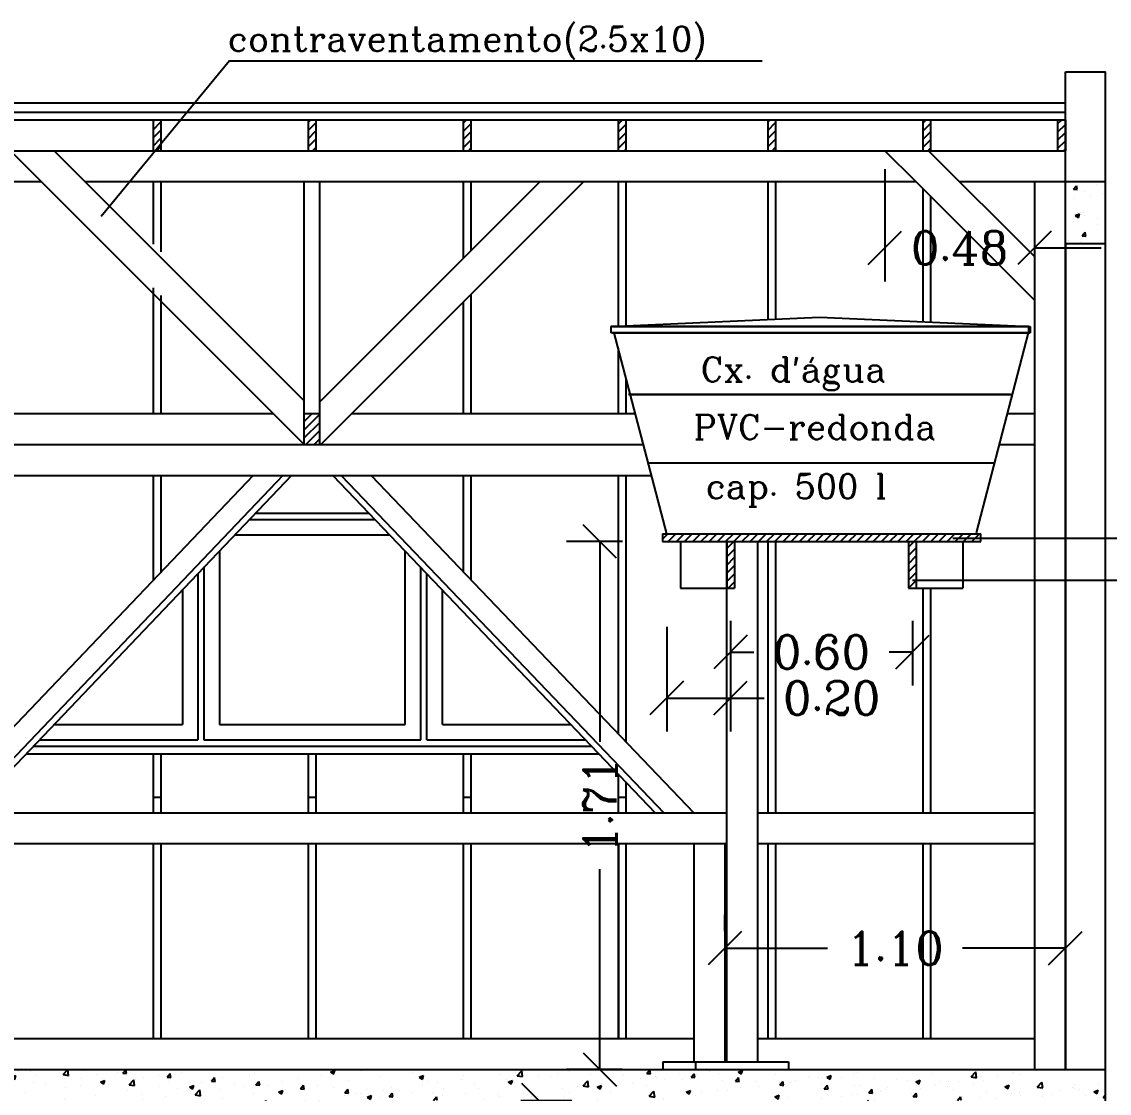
# Model space of a CAD drawing. Extents: x -79 to 141, y 7 to 81.
# Drawn here: x -39.513 to -35.998, y 44.807 to 48.271 of the extents above; entities that cross this region are included whole.
import ezdxf

# ---------------------------------------------------------------- set-up
doc = ezdxf.new("R2010")
doc.units = 0
doc.header["$LTSCALE"] = 10
doc.header["$MEASUREMENT"] = 0
doc.layers.get('0').update_dxf_attribs({"linetype": 'CONTINUOUS'})
doc.layers.get('DEFPOINTS').update_dxf_attribs({"linetype": 'CONTINUOUS'})
for name, color, linetype in [('CONCRETO', 5, 'CONTINUOUS'), ('COTA', 1, 'CONTINUOUS'), ('COTAS', 244, 'CONTINUOUS'), ('EQUIPAMENTOS', 1, 'CONTINUOUS'), ('MADEIRAMENTODETELHADO', 244, 'CONTINUOUS'), ('PAREDE', 7, 'CONTINUOUS'), ('PAREDECORTE', 3, 'CONTINUOUS'), ('TELHADO', 30, 'CONTINUOUS'), ('TEXTO', 1, 'CONTINUOUS')]:
    doc.layers.add(name, color=color, linetype=linetype)
doc.styles.add('ROMANC', font='ROMANC.SHX')
doc.styles.get("Standard").update_dxf_attribs({"font": 'ROMANC.SHX'})
doc.dimstyles.get("Standard").update_dxf_attribs({"dimscale": 0.6, "dimtxt": 0.18, "dimasz": 0.18, "dimexe": 0.18, "dimexo": 0.25, "dimgap": 0.09, "dimtad": 0, "dimzin": 0, "dimdsep": 46, "dimtxsty": 'Standard', "dimblk1": 'OBLIQUE', "dimblk2": 'OBLIQUE', "dimsah": 1, "dimcen": 0.09, "dimclrd": 30, "dimclre": 30, "dimadec": 0, "dimazin": 0, "dimtfac": 1, "dimtdec": 4, "dimtofl": 0, "dimtmove": 0, "dimatfit": 3, "dimldrblk": 'OBLIQUE', "dimfxl": 1, "dimtolj": 1, "dimtzin": 0, "dimarcsym": 0})

# ---------------------------------------------------------------- blocks, each defined once
blk = doc.blocks.new('_OBLIQUE')
at = {"color": 0, "linetype": 'ByBlock'}
blk.add_line((-0.5, -0.5), (0.5, 0.5), dxfattribs=at)
blk = doc.blocks.new('*D19')
at = {"color": 30, "linetype": 'ByBlock', "ltscale": 0.3}
for p, q in [((-14.969, 66.7979), (-14.969, 66.8504)), ((-13.868, 66.7979), (-13.868, 66.8504)), ((-14.969, 66.7424), (-14.6371, 66.7424)), ((-13.868, 66.7424), (-14.2, 66.7424))]:
    blk.add_line(p, q, dxfattribs=at)
at = {"layer": 'DEFPOINTS', "color": 0, "linetype": 'ByBlock', "ltscale": 0.3}
for p in [(-13.868, 66.7424), (-14.969, 66.4979), (-13.868, 66.4979)]:
    blk.add_point(p, dxfattribs=at)
at = {"color": 30, "linetype": 'ByBlock', "ltscale": 0.3, "xscale": 0.108, "yscale": 0.108, "zscale": 0.108, "rotation": 180}
blk.add_blockref('_OBLIQUE', (-14.969, 66.7424), dxfattribs=at)
at = {"color": 30, "linetype": 'ByBlock', "ltscale": 0.3, "xscale": 0.108, "yscale": 0.108, "zscale": 0.108}
blk.add_blockref('_OBLIQUE', (-13.868, 66.7424), dxfattribs=at)
at = {"color": 0, "linetype": 'ByBlock', "ltscale": 0.3, "insert": (-14.4185, 66.7424), "char_height": 0.108, "attachment_point": 5}
blk.add_mtext('\\A1;{1.10}', dxfattribs=at)
blk = doc.blocks.new('*D16')
at = {"color": 30, "linetype": 'ByBlock', "ltscale": 0.3}
for p, q in [((-14.95, 67.8013), (-14.95, 67.592)), ((-14.3623, 67.8013), (-14.3623, 67.592)), ((-14.95, 67.7), (-14.8747, 67.7)), ((-14.3623, 67.7), (-14.4376, 67.7))]:
    blk.add_line(p, q, dxfattribs=at)
at = {"layer": 'DEFPOINTS', "color": 0, "linetype": 'ByBlock', "ltscale": 0.3}
for p in [(-14.95, 68.1013), (-14.3623, 68.1013), (-14.3623, 67.7)]:
    blk.add_point(p, dxfattribs=at)
at = {"color": 30, "linetype": 'ByBlock', "ltscale": 0.3, "xscale": 0.108, "yscale": 0.108, "zscale": 0.108, "rotation": 180}
blk.add_blockref('_OBLIQUE', (-14.95, 67.7), dxfattribs=at)
at = {"color": 30, "linetype": 'ByBlock', "ltscale": 0.3, "xscale": 0.108, "yscale": 0.108, "zscale": 0.108}
blk.add_blockref('_OBLIQUE', (-14.3623, 67.7), dxfattribs=at)
at = {"color": 0, "linetype": 'ByBlock', "ltscale": 0.3, "insert": (-14.6562, 67.7), "char_height": 0.108, "attachment_point": 5}
blk.add_mtext('\\A1;{0.60}', dxfattribs=at)
blk = doc.blocks.new('*D15')
at = {"color": 30, "linetype": 'ByBlock', "ltscale": 0.3}
for p, q in [((-15.1567, 67.7819), (-15.1567, 67.4433)), ((-14.95, 67.6069), (-14.95, 67.4433)), ((-15.1567, 67.5513), (-14.95, 67.5513)), ((-14.95, 67.5513), (-14.842, 67.5513))]:
    blk.add_line(p, q, dxfattribs=at)
at = {"layer": 'DEFPOINTS', "color": 0, "linetype": 'ByBlock', "ltscale": 0.3}
for p in [(-15.1567, 68.0819), (-14.95, 67.9069), (-14.95, 67.5513)]:
    blk.add_point(p, dxfattribs=at)
at = {"color": 30, "linetype": 'ByBlock', "ltscale": 0.3, "xscale": 0.108, "yscale": 0.108, "zscale": 0.108, "rotation": 180}
blk.add_blockref('_OBLIQUE', (-15.1567, 67.5513), dxfattribs=at)
at = {"color": 30, "linetype": 'ByBlock', "ltscale": 0.3, "xscale": 0.108, "yscale": 0.108, "zscale": 0.108}
blk.add_blockref('_OBLIQUE', (-14.95, 67.5513), dxfattribs=at)
at = {"color": 0, "linetype": 'ByBlock', "ltscale": 0.3, "insert": (-14.6234, 67.5513), "char_height": 0.108, "attachment_point": 5}
blk.add_mtext('\\A1;{0.20}', dxfattribs=at)
blk = doc.blocks.new('*D13')
at = {"color": 30, "linetype": 'ByBlock', "ltscale": 0.3}
for p, q in [((-14.4518, 69.2608), (-14.4518, 68.8982)), ((-14.4518, 69.0062), (-14.4518, 69.0062)), ((-13.968, 69.0062), (-13.752, 69.0062)), ((-13.968, 68.9184), (-13.968, 68.8982))]:
    blk.add_line(p, q, dxfattribs=at)
at = {"layer": 'DEFPOINTS', "color": 0, "linetype": 'ByBlock', "ltscale": 0.3}
for p in [(-14.4518, 69.5608), (-13.968, 69.2184), (-13.968, 69.0062)]:
    blk.add_point(p, dxfattribs=at)
at = {"color": 30, "linetype": 'ByBlock', "ltscale": 0.3, "xscale": 0.108, "yscale": 0.108, "zscale": 0.108}
blk.add_blockref('_OBLIQUE', (-14.4518, 69.0062), dxfattribs=at)
at = {"color": 30, "linetype": 'ByBlock', "ltscale": 0.3, "xscale": 0.108, "yscale": 0.108, "zscale": 0.108, "rotation": 180}
blk.add_blockref('_OBLIQUE', (-13.968, 69.0062), dxfattribs=at)
at = {"color": 0, "linetype": 'ByBlock', "ltscale": 0.3, "insert": (-14.2099, 69.0062), "char_height": 0.108, "attachment_point": 5}
blk.add_mtext('\\A1;0.48', dxfattribs=at)
blk = doc.blocks.new('*D44')
at = {"color": 30, "linetype": 'ByBlock', "ltscale": 0.05}
for p, q in [((-17.086, 37.5121), (-17.2672, 37.5121)), ((-17.1592, 37.5121), (-17.1592, 36.8646)), ((-17.1592, 35.8058), (-17.1592, 36.4532)), ((-17.086, 35.8058), (-17.2672, 35.8058))]:
    blk.add_line(p, q, dxfattribs=at)
at = {"layer": 'DEFPOINTS', "color": 0, "linetype": 'ByBlock', "ltscale": 0.05}
for p in [(-16.786, 37.5121), (-17.1592, 35.8058), (-16.786, 35.8058)]:
    blk.add_point(p, dxfattribs=at)
at = {"color": 30, "linetype": 'ByBlock', "ltscale": 0.05, "xscale": 0.108, "yscale": 0.108, "zscale": 0.108}
for p, rotation in [((-17.1592, 37.5121), 90), ((-17.1592, 35.8058), 270)]:
    blk.add_blockref('_OBLIQUE', p, dxfattribs=dict(at, rotation=rotation))
at = {"color": 0, "linetype": 'ByBlock', "ltscale": 0.05, "insert": (-17.1592, 36.6589), "char_height": 0.108, "attachment_point": 5, "rotation": 90}
blk.add_mtext('\\A1;1.71', dxfattribs=at)
blk = doc.blocks.new('*X82')
at = {"color": 0, "linetype": 'Continuous', "ltscale": 0.05}
for p, q in [((-18.4319, 38.8703), (-18.4264, 38.8758)), ((-18.4319, 38.8437), (-18.4069, 38.8687)), ((-17.9309, 38.8674), (-17.9226, 38.8758)), ((-17.9309, 38.8409), (-17.9059, 38.8659)), ((-17.4299, 38.8646), (-17.4187, 38.8758)), ((-17.4299, 38.8381), (-17.4049, 38.8631)), ((-18.4319, 38.8172), (-18.4069, 38.8422)), ((-18.4319, 38.7907), (-18.4069, 38.8157)), ((-17.9309, 38.8144), (-17.9059, 38.8394)), ((-17.9309, 38.7879), (-17.9059, 38.8129)), ((-17.4299, 38.8116), (-17.4049, 38.8366)), ((-17.4299, 38.7851), (-17.4049, 38.8101)), ((-18.4203, 38.7758), (-18.4069, 38.7892)), ((-17.9165, 38.7758), (-17.9059, 38.7864)), ((-17.4127, 38.7758), (-17.4049, 38.7836))]:
    blk.add_line(p, q, dxfattribs=at)
blk = doc.blocks.new('*X83')
at = {"color": 0, "linetype": 'Continuous', "ltscale": 0.05}
for p, q in [((-16.9289, 38.8618), (-16.9149, 38.8758)), ((-16.9289, 38.8353), (-16.9039, 38.8603)), ((-16.4454, 38.868), (-16.4376, 38.8758)), ((-16.4454, 38.8415), (-16.4204, 38.8665)), ((-15.9444, 38.8652), (-15.9338, 38.8758)), ((-15.9444, 38.8387), (-15.9194, 38.8637)), ((-16.9289, 38.8088), (-16.9039, 38.8338)), ((-16.4454, 38.815), (-16.4204, 38.84)), ((-16.4454, 38.7885), (-16.4204, 38.8135)), ((-15.9444, 38.8122), (-15.9194, 38.8372)), ((-15.9444, 38.7857), (-15.9194, 38.8107)), ((-16.9289, 38.7823), (-16.9039, 38.8073)), ((-16.9089, 38.7758), (-16.9039, 38.7808)), ((-16.4316, 38.7758), (-16.4204, 38.787)), ((-15.9277, 38.7758), (-15.9194, 38.7841))]:
    blk.add_line(p, q, dxfattribs=at)
blk = doc.blocks.new('*X84')
at = {"color": 0, "linetype": 'Continuous', "ltscale": 0.05}
for p, q in [((-15.4434, 38.8624), (-15.43, 38.8758)), ((-15.4434, 38.8359), (-15.4184, 38.8609)), ((-15.4434, 38.8094), (-15.4184, 38.8344)), ((-15.4434, 38.7828), (-15.4184, 38.8078)), ((-15.4239, 38.7758), (-15.4184, 38.7813))]:
    blk.add_line(p, q, dxfattribs=at)
blk = doc.blocks.new('*X85')
at = {"color": 0, "linetype": 'Continuous', "ltscale": 0.05}
for p, q in [((-17.9434, 37.9004), (-17.918, 37.9258)), ((-17.9434, 37.8738), (-17.8934, 37.9238)), ((-17.9434, 37.8473), (-17.8934, 37.8973)), ((-17.9384, 37.8258), (-17.8934, 37.8708)), ((-17.9119, 37.8258), (-17.8934, 37.8443))]:
    blk.add_line(p, q, dxfattribs=at)
blk = doc.blocks.new('*X87')
at = {"color": 0, "linetype": 'Continuous', "ltscale": 0.05}
for p, q in [((-16.786, 37.5198), (-16.7687, 37.5371)), ((-16.7672, 37.5121), (-16.7422, 37.5371)), ((-16.7407, 37.5121), (-16.7157, 37.5371)), ((-16.7142, 37.5121), (-16.6892, 37.5371)), ((-16.6877, 37.5121), (-16.6627, 37.5371)), ((-16.6612, 37.5121), (-16.6362, 37.5371)), ((-16.6346, 37.5121), (-16.6096, 37.5371)), ((-16.6081, 37.5121), (-16.5831, 37.5371)), ((-16.5816, 37.5121), (-16.5566, 37.5371)), ((-16.5778, 37.4893), (-16.5551, 37.5121)), ((-16.5551, 37.5121), (-16.5301, 37.5371)), ((-16.5286, 37.5121), (-16.5036, 37.5371)), ((-16.5021, 37.5121), (-16.4771, 37.5371)), ((-16.4755, 37.5121), (-16.4505, 37.5371)), ((-16.449, 37.5121), (-16.424, 37.5371)), ((-16.4225, 37.5121), (-16.3975, 37.5371)), ((-16.396, 37.5121), (-16.371, 37.5371)), ((-16.3695, 37.5121), (-16.3445, 37.5371)), ((-16.343, 37.5121), (-16.318, 37.5371)), ((-16.3164, 37.5121), (-16.2914, 37.5371)), ((-16.2899, 37.5121), (-16.2649, 37.5371)), ((-16.2634, 37.5121), (-16.2384, 37.5371)), ((-16.2369, 37.5121), (-16.2119, 37.5371)), ((-16.2104, 37.5121), (-16.1854, 37.5371)), ((-16.1839, 37.5121), (-16.1589, 37.5371)), ((-16.1573, 37.5121), (-16.1323, 37.5371)), ((-16.1308, 37.5121), (-16.1058, 37.5371)), ((-16.1043, 37.5121), (-16.0793, 37.5371)), ((-16.0778, 37.5121), (-16.0528, 37.5371)), ((-16.0513, 37.5121), (-16.0263, 37.5371)), ((-16.0248, 37.5121), (-15.9998, 37.5371)), ((-15.9982, 37.5121), (-15.9732, 37.5371)), ((-15.9902, 37.4936), (-15.9717, 37.5121)), ((-15.9717, 37.5121), (-15.9467, 37.5371)), ((-15.9452, 37.5121), (-15.9202, 37.5371)), ((-15.9187, 37.5121), (-15.8937, 37.5371)), ((-15.8922, 37.5121), (-15.8672, 37.5371)), ((-15.8657, 37.5121), (-15.8407, 37.5371)), ((-15.8391, 37.5121), (-15.8141, 37.5371)), ((-15.8126, 37.5121), (-15.7876, 37.5371)), ((-15.7861, 37.5121), (-15.7611, 37.5371)), ((-15.7596, 37.5121), (-15.757, 37.5147)), ((-16.5778, 37.4628), (-16.5528, 37.4878)), ((-15.9902, 37.4671), (-15.9652, 37.4921)), ((-16.5778, 37.4363), (-16.5528, 37.4613)), ((-15.9902, 37.4406), (-15.9652, 37.4656)), ((-15.9902, 37.414), (-15.9652, 37.439)), ((-16.5778, 37.4098), (-16.5528, 37.4348)), ((-16.5778, 37.3832), (-16.5528, 37.4082)), ((-15.9902, 37.3875), (-15.9652, 37.4125)), ((-16.5725, 37.3621), (-16.5528, 37.3817)), ((-15.9891, 37.3621), (-15.9652, 37.386))]:
    blk.add_line(p, q, dxfattribs=at)
blk = doc.blocks.new('*D92')
at = {"color": 30, "linetype": 'ByBlock', "ltscale": 0.05}
for p, q in [((-17.2434, 35.7058), (-17.0787, 35.7058)), ((-17.1867, 35.7058), (-17.1867, 34.6744)), ((-17.1867, 33.2058), (-17.1867, 34.2372)), ((-17.2434, 33.2058), (-17.0787, 33.2058))]:
    blk.add_line(p, q, dxfattribs=at)
at = {"layer": 'DEFPOINTS', "color": 0, "linetype": 'ByBlock', "ltscale": 0.05}
for p in [(-17.5434, 35.7058), (-17.5434, 33.2058), (-17.1867, 33.2058)]:
    blk.add_point(p, dxfattribs=at)
at = {"color": 30, "linetype": 'ByBlock', "ltscale": 0.05, "xscale": 0.108, "yscale": 0.108, "zscale": 0.108}
for p, rotation in [((-17.1867, 35.7058), 90), ((-17.1867, 33.2058), 270)]:
    blk.add_blockref('_OBLIQUE', p, dxfattribs=dict(at, rotation=rotation))
at = {"color": 0, "linetype": 'ByBlock', "ltscale": 0.05, "insert": (-17.1867, 34.4558), "char_height": 0.108, "attachment_point": 5, "rotation": 90}
blk.add_mtext('\\A1;2.50', dxfattribs=at)
blk = doc.blocks.new('*X97')
at = {"color": 0, "linetype": 'Continuous', "ltscale": 0.05}
for p, q in [((-15.4567, 38.651), (-15.4471, 38.6624)), ((-15.4567, 38.651), (-15.4448, 38.6499)), ((-15.4448, 38.6499), (-15.4471, 38.6625)), ((-15.4216, 38.6425), (-15.4216, 38.6425)), ((-15.384, 38.6673), (-15.384, 38.6673)), ((-15.3646, 38.6383), (-15.3646, 38.6383)), ((-15.4812, 38.6183), (-15.4812, 38.6183)), ((-15.4535, 38.6204), (-15.4535, 38.6204)), ((-15.4034, 38.627), (-15.4034, 38.627)), ((-15.4512, 38.5664), (-15.4372, 38.5717)), ((-15.4512, 38.5664), (-15.4413, 38.5596)), ((-15.4413, 38.5597), (-15.4372, 38.5717)), ((-15.4333, 38.5744), (-15.4333, 38.5744)), ((-15.424, 38.5759), (-15.424, 38.5759)), ((-15.423, 38.5651), (-15.423, 38.5651)), ((-15.456, 38.5481), (-15.456, 38.5481)), ((-15.3808, 38.5382), (-15.3808, 38.5382)), ((-15.3803, 38.5581), (-15.3803, 38.5581)), ((-15.429, 38.5005), (-15.4193, 38.512)), ((-15.429, 38.5005), (-15.417, 38.4995)), ((-15.4264, 38.5093), (-15.4264, 38.5093)), ((-15.417, 38.4995), (-15.4193, 38.512)), ((-15.3569, 38.5044), (-15.3569, 38.5044)), ((-15.4736, 38.4844), (-15.4736, 38.4844)), ((-15.4329, 38.4792), (-15.4329, 38.4792))]:
    blk.add_line(p, q, dxfattribs=at)
blk = doc.blocks.new('*X121')
at = {"color": 0, "linetype": 'Continuous', "ltscale": 0.05}
for p, q in [((-40.2925, 44.8568), (-40.2925, 44.8568)), ((-40.291, 44.8622), (-40.291, 44.8622)), ((-40.2261, 44.8572), (-40.2261, 44.8572)), ((-40.19, 44.875), (-40.19, 44.875)), ((-40.1759, 44.8768), (-40.1759, 44.8768)), ((-40.1503, 44.8672), (-40.1503, 44.8672)), ((-40.1106, 44.8838), (-40.1105, 44.8838)), ((-40.1105, 44.8838), (-40.1105, 44.8838)), ((-40.024, 44.8838), (-40.024, 44.8838)), ((-39.8932, 44.8825), (-39.8932, 44.8825)), ((-39.8331, 44.8744), (-39.8191, 44.8798)), ((-39.8331, 44.8744), (-39.8231, 44.8677)), ((-39.8231, 44.8678), (-39.819, 44.8799)), ((-39.7864, 44.878), (-39.7864, 44.878)), ((-39.7809, 44.8653), (-39.7809, 44.8653)), ((-39.6797, 44.8735), (-39.6797, 44.8735)), ((-39.6782, 44.8793), (-39.6782, 44.8793)), ((-39.601, 44.8575), (-39.601, 44.8575)), ((-39.5729, 44.869), (-39.5729, 44.869)), ((-39.5724, 44.8713), (-39.5724, 44.8713)), ((-39.5456, 44.8584), (-39.5316, 44.8638)), ((-39.5456, 44.8584), (-39.5357, 44.8517)), ((-39.5356, 44.8518), (-39.5316, 44.8638)), ((-39.5223, 44.8779), (-39.5223, 44.8779)), ((-39.4843, 44.8776), (-39.4843, 44.8776)), ((-39.4661, 44.8645), (-39.4661, 44.8645)), ((-39.3793, 44.8674), (-39.3637, 44.8836)), ((-39.3793, 44.8674), (-39.3615, 44.8646)), ((-39.3615, 44.8646), (-39.3637, 44.8836)), ((-39.3594, 44.86), (-39.3594, 44.86)), ((-39.3291, 44.8838), (-39.3176, 44.8828)), ((-39.3175, 44.8828), (-39.3177, 44.8838)), ((-39.2721, 44.8674), (-39.2721, 44.8674)), ((-39.2526, 44.8555), (-39.2526, 44.8555)), ((-39.2031, 44.8737), (-39.2031, 44.8737)), ((-39.1861, 44.8713), (-39.1764, 44.8828)), ((-39.1861, 44.8713), (-39.1741, 44.8703)), ((-39.1741, 44.8703), (-39.1764, 44.8828)), ((-39.1682, 44.8824), (-39.1682, 44.8824)), ((-39.1207, 44.8588), (-39.1207, 44.8588)), ((-39.0707, 44.8654), (-39.0707, 44.8654)), ((-39.0426, 44.8588), (-39.033, 44.8702)), ((-39.0426, 44.8588), (-39.0307, 44.8577)), ((-39.0306, 44.8577), (-39.0329, 44.8703)), ((-38.9949, 44.8754), (-38.9949, 44.8754)), ((-38.8992, 44.8462), (-38.8895, 44.8577)), ((-38.8872, 44.8452), (-38.8895, 44.8577)), ((-38.863, 44.8577), (-38.863, 44.8577)), ((-38.7768, 44.8638), (-38.7768, 44.8638)), ((-38.7604, 44.8718), (-38.7604, 44.8718)), ((-38.6602, 44.8838), (-38.6602, 44.8838)), ((-38.5433, 44.8629), (-38.5433, 44.8629)), ((-38.5153, 44.8749), (-38.5013, 44.8803)), ((-38.5153, 44.8749), (-38.5054, 44.8682)), ((-38.5053, 44.8682), (-38.5013, 44.8803)), ((-38.417, 44.8795), (-38.417, 44.8795)), ((-38.3542, 44.8599), (-38.3542, 44.8599)), ((-38.2503, 44.8749), (-38.2503, 44.8749)), ((-38.2279, 44.8589), (-38.2139, 44.8642)), ((-38.2279, 44.8589), (-38.2179, 44.8522)), ((-38.2179, 44.8522), (-38.2138, 44.8643)), ((-38.0853, 44.8646), (-38.0853, 44.8646)), ((-37.9962, 44.8806), (-37.9962, 44.8806)), ((-37.9653, 44.867), (-37.9653, 44.867)), ((-37.9153, 44.8736), (-37.9153, 44.8736)), ((-37.9117, 44.8636), (-37.8961, 44.8798)), ((-37.9117, 44.8636), (-37.8939, 44.8608)), ((-37.8938, 44.8608), (-37.8961, 44.8798)), ((-37.8895, 44.8761), (-37.8895, 44.8761)), ((-37.8425, 44.8643), (-37.8425, 44.8643)), ((-37.8395, 44.8836), (-37.8395, 44.8836)), ((-37.8041, 44.8607), (-37.8041, 44.8607)), ((-37.7827, 44.8716), (-37.7827, 44.8716)), ((-37.7414, 44.8771), (-37.7414, 44.8771)), ((-37.6874, 44.8807), (-37.6874, 44.8807)), ((-37.6759, 44.8671), (-37.6759, 44.8671)), ((-37.6358, 44.8837), (-37.6357, 44.8838)), ((-37.6358, 44.8837), (-37.6239, 44.8826)), ((-37.6239, 44.8827), (-37.6241, 44.8838)), ((-37.5692, 44.8626), (-37.5692, 44.8626)), ((-37.4924, 44.8711), (-37.4828, 44.8826)), ((-37.4924, 44.8711), (-37.4804, 44.8701)), ((-37.4804, 44.8701), (-37.4827, 44.8827)), ((-37.4636, 44.8611), (-37.4636, 44.8611)), ((-37.4624, 44.8581), (-37.4624, 44.8581)), ((-37.3978, 44.8804), (-37.3978, 44.8804)), ((-37.3879, 44.8711), (-37.3879, 44.8711)), ((-37.3489, 44.8586), (-37.3393, 44.8701)), ((-37.3489, 44.8586), (-37.337, 44.8575)), ((-37.337, 44.8576), (-37.3393, 44.8701)), ((-37.3324, 44.8674), (-37.3324, 44.8674)), ((-37.291, 44.8759), (-37.291, 44.8759)), ((-37.2611, 44.8708), (-37.2611, 44.8708)), ((-37.2297, 44.8815), (-37.2297, 44.8815)), ((-37.2055, 44.846), (-37.1959, 44.8575)), ((-37.1976, 44.8753), (-37.1836, 44.8807)), ((-37.1976, 44.8753), (-37.1876, 44.8686)), ((-37.1935, 44.845), (-37.1958, 44.8576)), ((-37.1876, 44.8686), (-37.1835, 44.8807)), ((-37.1843, 44.8714), (-37.1843, 44.8714)), ((-37.0775, 44.8669), (-37.0775, 44.8669)), ((-36.9708, 44.8624), (-36.9708, 44.8624)), ((-36.9363, 44.8586), (-36.9363, 44.8586)), ((-36.9246, 44.8568), (-36.9246, 44.8568)), ((-36.9101, 44.8593), (-36.8961, 44.8647)), ((-36.9101, 44.8593), (-36.9002, 44.8526)), ((-36.9002, 44.8526), (-36.8961, 44.8647)), ((-36.864, 44.8579), (-36.864, 44.8579)), ((-36.8235, 44.8696), (-36.8235, 44.8696)), ((-36.8099, 44.8752), (-36.8099, 44.8752)), ((-36.7599, 44.8818), (-36.7599, 44.8818)), ((-36.5696, 44.8716), (-36.5696, 44.8716)), ((-36.4441, 44.8598), (-36.4285, 44.876)), ((-36.4441, 44.8598), (-36.4263, 44.857)), ((-36.4262, 44.857), (-36.4284, 44.876)), ((-36.4145, 44.8599), (-36.4145, 44.8599)), ((-36.3583, 44.8627), (-36.3583, 44.8627)), ((-36.3118, 44.874), (-36.3118, 44.874)), ((-36.3082, 44.8693), (-36.3082, 44.8693)), ((-36.2884, 44.8677), (-36.2884, 44.8677)), ((-36.2325, 44.8793), (-36.2325, 44.8793)), ((-40.3059, 44.8213), (-40.2963, 44.8328)), ((-40.3059, 44.8213), (-40.294, 44.8202)), ((-40.2939, 44.8203), (-40.2963, 44.8328)), ((-40.2885, 44.826), (-40.2745, 44.8313)), ((-40.2885, 44.826), (-40.2786, 44.8192)), ((-40.2785, 44.8193), (-40.2745, 44.8314)), ((-40.2761, 44.8506), (-40.2761, 44.8506)), ((-40.1505, 44.8077), (-40.1528, 44.8202)), ((-40.0885, 44.8234), (-40.0885, 44.8234)), ((-39.9858, 44.8375), (-39.9858, 44.8375)), ((-39.9508, 44.8215), (-39.9508, 44.8215)), ((-39.8848, 44.8503), (-39.8848, 44.8503)), ((-39.8245, 44.8381), (-39.8245, 44.8381)), ((-39.7744, 44.8447), (-39.7744, 44.8447)), ((-39.7176, 44.8375), (-39.7176, 44.8375)), ((-39.6987, 44.8547), (-39.6987, 44.8547)), ((-39.5797, 44.8256), (-39.5797, 44.8256)), ((-39.4758, 44.8406), (-39.4758, 44.8406)), ((-39.4364, 44.8337), (-39.4364, 44.8337)), ((-39.3731, 44.8546), (-39.3731, 44.8546)), ((-39.3729, 44.8256), (-39.3729, 44.8256)), ((-39.3228, 44.8322), (-39.3228, 44.8322)), ((-39.3198, 44.8537), (-39.3198, 44.8537)), ((-39.2582, 44.8424), (-39.2442, 44.8478)), ((-39.2582, 44.8424), (-39.2483, 44.8357)), ((-39.2482, 44.8357), (-39.2442, 44.8478)), ((-39.247, 44.8422), (-39.247, 44.8422)), ((-39.1658, 44.8343), (-39.1503, 44.8505)), ((-39.1658, 44.8343), (-39.1481, 44.8315)), ((-39.148, 44.8315), (-39.1502, 44.8505)), ((-39.1458, 44.851), (-39.1458, 44.851)), ((-39.0679, 44.8299), (-39.0679, 44.8299)), ((-39.0391, 44.8464), (-39.0391, 44.8464)), ((-39.0101, 44.8237), (-39.0101, 44.8237)), ((-38.9708, 44.8264), (-38.9568, 44.8318)), ((-38.9708, 44.8264), (-38.9608, 44.8197)), ((-38.9669, 44.8427), (-38.9669, 44.8427)), ((-38.9608, 44.8197), (-38.9567, 44.8318)), ((-38.9323, 44.8419), (-38.9323, 44.8419)), ((-38.8992, 44.8462), (-38.8872, 44.8452)), ((-38.8935, 44.8437), (-38.8935, 44.8437)), ((-38.8255, 44.8374), (-38.8255, 44.8374)), ((-38.7954, 44.8297), (-38.7954, 44.8297)), ((-38.7557, 44.8337), (-38.7461, 44.8451)), ((-38.7557, 44.8337), (-38.7438, 44.8326)), ((-38.7437, 44.8326), (-38.746, 44.8452)), ((-38.7188, 44.8329), (-38.7188, 44.8329)), ((-38.6691, 44.8463), (-38.6691, 44.8463)), ((-38.619, 44.8529), (-38.619, 44.8529)), ((-38.6123, 44.8211), (-38.6026, 44.8326)), ((-38.6123, 44.8211), (-38.6003, 44.8201)), ((-38.612, 44.8284), (-38.612, 44.8284)), ((-38.6003, 44.8201), (-38.6026, 44.8326)), ((-38.5579, 44.833), (-38.5579, 44.833)), ((-38.5052, 44.8239), (-38.5052, 44.8239)), ((-38.4552, 44.8471), (-38.4552, 44.8471)), ((-38.3185, 44.8245), (-38.3185, 44.8245)), ((-38.2175, 44.8338), (-38.2175, 44.8338)), ((-38.2019, 44.8445), (-38.2019, 44.8445)), ((-38.1674, 44.8404), (-38.1674, 44.8404)), ((-38.15, 44.8224), (-38.15, 44.8224)), ((-38.0916, 44.8504), (-38.0916, 44.8504)), ((-38.049, 44.8352), (-38.049, 44.8352)), ((-38.0373, 44.8206), (-38.0373, 44.8206)), ((-37.9451, 44.8502), (-37.9451, 44.8502)), ((-37.9405, 44.8428), (-37.9265, 44.8482)), ((-37.9405, 44.8428), (-37.9305, 44.8361)), ((-37.9305, 44.8362), (-37.9264, 44.8483)), ((-37.9207, 44.8407), (-37.9207, 44.8407)), ((-37.7658, 44.8213), (-37.7658, 44.8213)), ((-37.7158, 44.8279), (-37.7158, 44.8279)), ((-37.6982, 44.8305), (-37.6826, 44.8467)), ((-37.6982, 44.8305), (-37.6804, 44.8277)), ((-37.6804, 44.8277), (-37.6826, 44.8467)), ((-37.653, 44.8268), (-37.639, 44.8322)), ((-37.653, 44.8268), (-37.6431, 44.8201)), ((-37.643, 44.8202), (-37.639, 44.8322)), ((-37.64, 44.8379), (-37.64, 44.8379)), ((-37.64, 44.8255), (-37.64, 44.8255)), ((-37.5373, 44.8396), (-37.5373, 44.8396)), ((-37.5137, 44.8545), (-37.5137, 44.8545)), ((-37.4944, 44.8307), (-37.4944, 44.8307)), ((-37.4363, 44.8524), (-37.4363, 44.8524)), ((-37.3778, 44.8508), (-37.3778, 44.8508)), ((-37.3556, 44.8536), (-37.3556, 44.8536)), ((-37.2489, 44.8491), (-37.2489, 44.8491)), ((-37.2055, 44.846), (-37.1935, 44.845)), ((-37.1884, 44.8254), (-37.1884, 44.8254)), ((-37.1421, 44.8446), (-37.1421, 44.8446)), ((-37.1311, 44.8277), (-37.1311, 44.8277)), ((-37.0621, 44.842), (-37.0621, 44.842)), ((-37.062, 44.8335), (-37.0524, 44.845)), ((-37.062, 44.8335), (-37.0501, 44.8324)), ((-37.0501, 44.8325), (-37.0524, 44.845)), ((-37.0353, 44.84), (-37.0353, 44.84)), ((-37.0273, 44.8427), (-37.0273, 44.8427)), ((-37.012, 44.8486), (-37.012, 44.8486)), ((-36.9286, 44.8355), (-36.9286, 44.8355)), ((-36.9186, 44.8209), (-36.9089, 44.8324)), ((-36.9186, 44.8209), (-36.9066, 44.8199)), ((-36.9066, 44.8199), (-36.9089, 44.8325)), ((-36.8218, 44.831), (-36.8218, 44.831)), ((-36.8028, 44.8315), (-36.8028, 44.8315)), ((-36.7572, 44.8534), (-36.7572, 44.8534)), ((-36.7151, 44.8265), (-36.7151, 44.8265)), ((-36.6862, 44.8516), (-36.6862, 44.8516)), ((-36.6505, 44.8489), (-36.6505, 44.8489)), ((-36.6227, 44.8433), (-36.6087, 44.8487)), ((-36.6227, 44.8433), (-36.6128, 44.8366)), ((-36.6194, 44.8321), (-36.6194, 44.8321)), ((-36.6127, 44.8366), (-36.6087, 44.8487)), ((-36.6104, 44.8295), (-36.6104, 44.8295)), ((-36.6083, 44.822), (-36.6083, 44.822)), ((-36.5604, 44.8361), (-36.5604, 44.8361)), ((-36.5437, 44.8444), (-36.5437, 44.8444)), ((-36.5216, 44.8277), (-36.5216, 44.8277)), ((-36.5184, 44.8449), (-36.5184, 44.8449)), ((-36.4846, 44.8461), (-36.4846, 44.8461)), ((-36.4369, 44.8398), (-36.4369, 44.8398)), ((-36.405, 44.8477), (-36.405, 44.8477)), ((-36.3353, 44.8273), (-36.3213, 44.8326)), ((-36.3353, 44.8273), (-36.3253, 44.8206)), ((-36.3302, 44.8353), (-36.3302, 44.8353)), ((-36.3253, 44.8206), (-36.3212, 44.8327)), ((-36.2306, 44.8267), (-36.215, 44.8429)), ((-36.2306, 44.8267), (-36.2128, 44.8239)), ((-36.2234, 44.8308), (-36.2234, 44.8308)), ((-36.2128, 44.8239), (-36.215, 44.8429)), ((-36.1166, 44.8263), (-36.1166, 44.8263)), ((-36.1094, 44.8352), (-36.1094, 44.8352)), ((-36.1087, 44.8236), (-36.1087, 44.8236)), ((-36.033, 44.8336), (-36.033, 44.8336)), ((-36.0099, 44.8218), (-36.0099, 44.8218)), ((-40.2934, 44.7956), (-40.2934, 44.7956)), ((-40.2524, 44.7939), (-40.2524, 44.7939)), ((-40.2029, 44.7883), (-40.2029, 44.7883)), ((-40.1951, 44.7838), (-40.191, 44.7881)), ((-40.1924, 44.8084), (-40.1924, 44.8084)), ((-40.1905, 44.7838), (-40.191, 44.7881)), ((-40.1625, 44.8087), (-40.1528, 44.8202)), ((-40.1625, 44.8087), (-40.1505, 44.8077)), ((-40.1457, 44.7894), (-40.1457, 44.7894)), ((-40.0766, 44.8049), (-40.0766, 44.8049)), ((-40.0265, 44.8115), (-40.0265, 44.8115)), ((-40.019, 44.7962), (-40.0094, 44.8077)), ((-40.019, 44.7962), (-40.0071, 44.7951)), ((-40.007, 44.7952), (-40.0094, 44.8077)), ((-40.0011, 44.8099), (-39.9871, 44.8153)), ((-40.0011, 44.8099), (-39.9912, 44.8032)), ((-39.9911, 44.8033), (-39.9871, 44.8153)), ((-39.9509, 44.7975), (-39.9509, 44.7975)), ((-39.8754, 44.7838), (-39.8659, 44.7951)), ((-39.8638, 44.7838), (-39.8659, 44.7951)), ((-39.8342, 44.8175), (-39.8342, 44.8175)), ((-39.7834, 44.7987), (-39.7834, 44.7987)), ((-39.7137, 44.7939), (-39.6997, 44.7993)), ((-39.7137, 44.7939), (-39.7037, 44.7872)), ((-39.7037, 44.7872), (-39.6996, 44.7993)), ((-39.6807, 44.8128), (-39.6807, 44.8128)), ((-39.6697, 44.7936), (-39.6697, 44.7936)), ((-39.625, 44.7924), (-39.625, 44.7924)), ((-39.5749, 44.799), (-39.5749, 44.799)), ((-39.553, 44.8136), (-39.553, 44.8136)), ((-39.4992, 44.809), (-39.4992, 44.809)), ((-39.3755, 44.7881), (-39.3755, 44.7881)), ((-39.2745, 44.8009), (-39.2745, 44.8009)), ((-39.1706, 44.8159), (-39.1706, 44.8159)), ((-39.1267, 44.8037), (-39.1267, 44.8037)), ((-39.1233, 44.7865), (-39.1233, 44.7865)), ((-39.0475, 44.7965), (-39.0475, 44.7965)), ((-38.9524, 44.8012), (-38.9368, 44.8174)), ((-38.9524, 44.8012), (-38.9346, 44.7984)), ((-38.9346, 44.7984), (-38.9368, 44.8174)), ((-38.9212, 44.8131), (-38.9212, 44.8131)), ((-38.8712, 44.8197), (-38.8712, 44.8197)), ((-38.8655, 44.7912), (-38.8655, 44.7912)), ((-38.7628, 44.8052), (-38.7628, 44.8052)), ((-38.6834, 44.8104), (-38.6694, 44.8158)), ((-38.6834, 44.8104), (-38.6734, 44.8037)), ((-38.6734, 44.8037), (-38.6693, 44.8158)), ((-38.6618, 44.818), (-38.6618, 44.818)), ((-38.4696, 44.8006), (-38.4696, 44.8006)), ((-38.4688, 44.8086), (-38.4592, 44.82)), ((-38.4688, 44.8086), (-38.4569, 44.8075)), ((-38.4568, 44.8075), (-38.4591, 44.8201)), ((-38.4352, 44.8045), (-38.4352, 44.8045)), ((-38.4195, 44.8072), (-38.4195, 44.8072)), ((-38.3985, 44.8194), (-38.3985, 44.8194)), ((-38.3959, 44.7944), (-38.3819, 44.7997)), ((-38.3959, 44.7944), (-38.386, 44.7876)), ((-38.3859, 44.7877), (-38.3819, 44.7998)), ((-38.3566, 44.7934), (-38.3566, 44.7934)), ((-38.3438, 44.8172), (-38.3438, 44.8172)), ((-38.3254, 44.796), (-38.3157, 44.8075)), ((-38.3254, 44.796), (-38.3134, 44.795)), ((-38.3134, 44.795), (-38.3157, 44.8075)), ((-38.2917, 44.8149), (-38.2917, 44.8149)), ((-38.2527, 44.8083), (-38.2527, 44.8083)), ((-38.185, 44.8104), (-38.185, 44.8104)), ((-38.1816, 44.7838), (-38.1723, 44.7949)), ((-38.1702, 44.7838), (-38.1722, 44.795)), ((-38.154, 44.8006), (-38.154, 44.8006)), ((-38.0782, 44.8059), (-38.0782, 44.8059)), ((-38.018, 44.7881), (-38.018, 44.7881)), ((-37.9714, 44.8013), (-37.9714, 44.8013)), ((-37.9679, 44.7947), (-37.9679, 44.7947)), ((-37.8921, 44.8047), (-37.8921, 44.8047)), ((-37.8647, 44.7968), (-37.8647, 44.7968)), ((-37.8449, 44.7977), (-37.8449, 44.7977)), ((-37.7579, 44.7923), (-37.7579, 44.7923)), ((-37.7439, 44.8105), (-37.7439, 44.8105)), ((-37.7277, 44.7907), (-37.7277, 44.7907)), ((-37.6511, 44.7878), (-37.6511, 44.7878)), ((-37.611, 44.8107), (-37.611, 44.8107)), ((-37.4848, 44.7974), (-37.4692, 44.8136)), ((-37.4848, 44.7974), (-37.467, 44.7946)), ((-37.467, 44.7946), (-37.4692, 44.8136)), ((-37.4405, 44.7922), (-37.4405, 44.7922)), ((-37.4387, 44.7858), (-37.4387, 44.7858)), ((-37.3656, 44.8108), (-37.3516, 44.8162)), ((-37.3656, 44.8108), (-37.3557, 44.8041)), ((-37.3556, 44.8041), (-37.3516, 44.8162)), ((-37.3348, 44.8008), (-37.3348, 44.8008)), ((-37.3142, 44.8088), (-37.3142, 44.8088)), ((-37.2641, 44.8154), (-37.2641, 44.8154)), ((-37.2322, 44.8149), (-37.2322, 44.8149)), ((-37.0782, 44.7948), (-37.0642, 44.8002)), ((-37.0782, 44.7948), (-37.0682, 44.7881)), ((-37.0682, 44.7881), (-37.0641, 44.8002)), ((-37.0361, 44.7915), (-37.0361, 44.7915)), ((-36.927, 44.7902), (-36.927, 44.7902)), ((-36.9195, 44.8115), (-36.9195, 44.8115)), ((-36.8626, 44.7963), (-36.8626, 44.7963)), ((-36.826, 44.803), (-36.826, 44.803)), ((-36.8125, 44.8029), (-36.8125, 44.8029)), ((-36.7751, 44.8084), (-36.7655, 44.8199)), ((-36.7751, 44.8084), (-36.7632, 44.8073)), ((-36.7631, 44.8074), (-36.7655, 44.8199)), ((-36.7549, 44.7876), (-36.7549, 44.7876)), ((-36.7367, 44.8129), (-36.7367, 44.8129)), ((-36.7221, 44.818), (-36.7221, 44.818)), ((-36.6383, 44.8076), (-36.6383, 44.8076)), ((-36.6317, 44.7958), (-36.622, 44.8073)), ((-36.6317, 44.7958), (-36.6197, 44.7948)), ((-36.6197, 44.7948), (-36.622, 44.8074)), ((-36.5015, 44.8175), (-36.5015, 44.8175)), ((-36.4878, 44.7838), (-36.4786, 44.7948)), ((-36.4765, 44.7838), (-36.4786, 44.7948)), ((-36.4169, 44.7933), (-36.4169, 44.7933)), ((-36.3948, 44.813), (-36.3948, 44.813)), ((-36.3609, 44.7904), (-36.3609, 44.7904)), ((-36.3143, 44.8074), (-36.3143, 44.8074)), ((-36.288, 44.8085), (-36.288, 44.8085)), ((-36.2851, 44.8004), (-36.2851, 44.8004)), ((-36.2132, 44.8202), (-36.2132, 44.8202)), ((-36.212, 44.7977), (-36.212, 44.7977)), ((-36.1812, 44.804), (-36.1812, 44.804)), ((-36.1588, 44.817), (-36.1588, 44.817)), ((-36.0953, 44.8177), (-36.0953, 44.8177)), ((-36.0745, 44.7995), (-36.0745, 44.7995)), ((-36.0479, 44.8112), (-36.0339, 44.8166)), ((-36.0479, 44.8112), (-36.0379, 44.8045)), ((-36.0379, 44.8046), (-36.0338, 44.8167)), ((-36.0172, 44.7936), (-36.0095, 44.8015)), ((-36.0172, 44.7936), (-36.0095, 44.7924)), ((-40.0389, 44.7848), (-40.0389, 44.7848)), ((-38.7238, 44.7838), (-38.7234, 44.7843)), ((-38.7233, 44.7838), (-38.7233, 44.7843)), ((-38.5959, 44.784), (-38.5959, 44.784)), ((-38.5518, 44.7845), (-38.5518, 44.7845)), ((-38.2706, 44.7806), (-38.2706, 44.7806)), ((-38.2701, 44.7549), (-38.2701, 44.7549)), ((-38.22, 44.7615), (-38.22, 44.7615)), ((-36.7776, 44.7838), (-36.7768, 44.7842)), ((-36.7768, 44.7838), (-36.7767, 44.7842)), ((-36.1118, 44.7686), (-36.1118, 44.7686)), ((-36.0856, 44.7547), (-36.0856, 44.7547)), ((-36.0579, 44.7456), (-36.0482, 44.7571)), ((-36.0459, 44.7446), (-36.0482, 44.7572)), ((-38.3121, 44.7019), (-38.2965, 44.7181)), ((-38.2942, 44.6991), (-38.2964, 44.7181)), ((-38.2765, 44.7138), (-38.2625, 44.7192)), ((-38.2666, 44.7072), (-38.2625, 44.7192)), ((-38.2552, 44.7418), (-38.2552, 44.7418)), ((-36.0579, 44.7456), (-36.0459, 44.7446)), ((-36.0497, 44.7201), (-36.0497, 44.7201)), ((-36.0115, 44.7161), (-36.0115, 44.7161)), ((-38.3121, 44.7019), (-38.2943, 44.6991)), ((-38.3109, 44.6906), (-38.3109, 44.6906)), ((-38.2885, 44.6858), (-38.2885, 44.6858)), ((-38.2765, 44.7138), (-38.2666, 44.7071)), ((-38.2726, 44.6826), (-38.2726, 44.6826)), ((-38.2239, 44.7082), (-38.2239, 44.7082)), ((-36.1142, 44.702), (-36.1142, 44.702)), ((-36.1036, 44.6984), (-36.1036, 44.6984)), ((-36.0119, 44.6924), (-36.0119, 44.6924)), ((-38.3227, 44.676), (-38.3227, 44.676)), ((-38.2976, 44.6456), (-38.288, 44.6571)), ((-38.2976, 44.6456), (-38.2857, 44.6445)), ((-38.2856, 44.6445), (-38.2879, 44.6571)), ((-38.2576, 44.6752), (-38.2576, 44.6752)), ((-36.1382, 44.6758), (-36.1382, 44.6758)), ((-36.0965, 44.6662), (-36.0825, 44.6716)), ((-36.0965, 44.6662), (-36.0866, 44.6595)), ((-36.0865, 44.6595), (-36.0825, 44.6716)), ((-36.0557, 44.6545), (-36.0557, 44.6545)), ((-36.014, 44.6495), (-36.014, 44.6495)), ((-36.1167, 44.6355), (-36.1167, 44.6355))]:
    blk.add_line(p, q, dxfattribs=at)

msp = doc.modelspace()

# ---------------------------------------------------------------- linework, layer by layer
at = {"layer": 'CONCRETO', "color": 5, "linetype": 'Continuous', "ltscale": 0.05}
for p, q in [((-36.13951, 47.55382), (-36.13951, 47.75382)), ((-36.00951, 47.55382), (-36.00951, 47.75382))]:
    msp.add_line(p, q, dxfattribs=at)
at = {"layer": 'CONCRETO', "color": 5, "linetype": 'Continuous', "ltscale": 0.3}
for p, q in [((-40.30951, 44.88382), (-36.01193, 44.88382)), ((-36.00951, 44.63382), (-36.00951, 44.88382))]:
    msp.add_line(p, q, dxfattribs=at)
at = {"layer": 'EQUIPAMENTOS', "color": 244, "linetype": 'Continuous', "ltscale": 0.3}
for p, q in [((-37.60907, 47.28508), (-36.93407, 47.31508)), ((-36.25907, 47.28508), (-37.60907, 47.28508)), ((-37.60907, 47.28508), (-37.60907, 47.26508)), ((-36.93407, 47.31508), (-36.25316, 47.28508)), ((-36.25907, 47.28508), (-36.25907, 47.26508)), ((-36.25316, 47.28508), (-36.25316, 47.26508)), ((-36.25907, 47.26508), (-37.60907, 47.26508)), ((-37.42816, 46.61508), (-37.59794, 47.26508)), ((-36.4263, 46.6184), (-36.25836, 47.26508)), ((-36.31654, 47.06508), (-37.55194, 47.06508)), ((-37.48824, 46.84508), (-36.36743, 46.84508))]:
    msp.add_line(p, q, dxfattribs=at)
at = {"layer": 'EQUIPAMENTOS', "color": 1, "linetype": 'Continuous', "ltscale": 0.3}
for p, q in [((-37.60316, 47.28508), (-36.25316, 47.28508)), ((-37.60316, 47.26508), (-36.25316, 47.26508)), ((-37.5457, 47.06508), (-36.3103, 47.06508))]:
    msp.add_line(p, q, dxfattribs=at)
at = {"layer": 'MADEIRAMENTODETELHADO', "color": 30, "linetype": 'Continuous', "ltscale": 0.3}
for p, q in [((-36.13951, 48.02493), (-36.13951, 48.02493)), ((-36.13951, 47.95382), (-36.13951, 48.00882)), ((-41.00951, 47.97882), (-36.13951, 47.97882)), ((-39.56401, 47.95382), (-39.08801, 47.95382)), ((-39.06301, 47.95382), (-38.58701, 47.95382)), ((-38.56201, 47.95382), (-38.08601, 47.95382)), ((-38.06101, 47.95382), (-37.58501, 47.95382)), ((-37.56001, 47.95382), (-37.10151, 47.95382)), ((-37.07651, 47.95382), (-36.60051, 47.95382)), ((-36.57551, 47.95382), (-36.13951, 47.95382)), ((-39.08801, 47.75382), (-39.08801, 47.55156)), ((-39.06301, 47.75382), (-39.06301, 47.52656)), ((-38.08601, 47.75382), (-38.08601, 47.50514)), ((-38.06101, 47.75382), (-38.06101, 47.53014)), ((-37.58501, 47.75382), (-37.58501, 47.28508)), ((-37.56001, 47.75382), (-37.56001, 47.28508)), ((-37.10151, 47.75382), (-37.10151, 47.30763)), ((-37.07651, 47.75382), (-37.07651, 47.30875)), ((-36.60051, 47.73107), (-36.60051, 47.30038)), ((-36.57551, 47.70607), (-36.57551, 47.29928)), ((-39.08801, 47.41014), (-39.08801, 47.00382)), ((-38.06101, 47.38872), (-38.06101, 47.00382)), ((-39.06301, 47.38514), (-39.06301, 47.00382)), ((-38.08601, 47.36372), (-38.08601, 47.00382)), ((-37.58501, 47.21559), (-37.58501, 47.00382)), ((-37.56001, 47.11988), (-37.56001, 47.00382)), ((-38.76512, 46.80382), (-39.80391, 45.71382)), ((-38.66842, 46.80382), (-39.70721, 45.71382)), ((-38.64079, 46.80382), (-39.67958, 45.71382)), ((-39.08801, 46.80382), (-39.08801, 46.465)), ((-39.06301, 46.80382), (-39.06301, 46.49123)), ((-38.50774, 46.80382), (-37.46506, 45.71382)), ((-38.48007, 46.80382), (-37.43738, 45.71382)), ((-38.3832, 46.80382), (-37.34051, 45.71382)), ((-38.08601, 46.80382), (-38.08601, 46.49315)), ((-38.06101, 46.80382), (-38.06101, 46.46701)), ((-37.58501, 46.80382), (-37.58501, 45.96942)), ((-37.56001, 46.80382), (-37.56001, 45.94328)), ((-38.37062, 46.66047), (-38.77741, 46.66047)), ((-38.38975, 46.68047), (-38.75835, 46.68047)), ((-38.32279, 46.61047), (-38.82506, 46.61047)), ((-37.10151, 46.59008), (-37.10151, 45.71382)), ((-37.07651, 46.59008), (-37.07651, 45.71382)), ((-34.4182, 46.60001), (-36.50323, 46.60001)), ((-38.87378, 46.55934), (-38.87378, 45.99905)), ((-38.27328, 45.99905), (-38.27328, 46.55871)), ((-38.94378, 46.48589), (-38.94378, 45.94905)), ((-38.92378, 46.50688), (-38.92378, 45.94905)), ((-38.22328, 45.94905), (-38.22328, 46.50644)), ((-38.20328, 45.94905), (-38.20328, 46.48554)), ((-36.60051, 46.44008), (-36.60051, 45.71382)), ((-36.57551, 46.44008), (-36.57551, 45.71382)), ((-38.99378, 46.43343), (-38.99378, 45.99905)), ((-38.15328, 45.99905), (-38.15328, 46.43327)), ((-39.40775, 45.99905), (-38.99378, 45.99905)), ((-38.87378, 45.99905), (-38.27328, 45.99905)), ((-38.15328, 45.99905), (-37.73791, 45.99905)), ((-39.4554, 45.94905), (-38.94378, 45.94905)), ((-38.92378, 45.94905), (-38.22328, 45.94905)), ((-38.20328, 45.94905), (-37.69008, 45.94905)), ((-39.47446, 45.92905), (-37.67095, 45.92905)), ((-39.49828, 45.90405), (-37.64704, 45.90405)), ((-39.08801, 45.90405), (-39.08801, 45.71382)), ((-39.06301, 45.90405), (-39.06301, 45.71382)), ((-38.58701, 45.90405), (-38.58701, 45.71382)), ((-38.56201, 45.90405), (-38.56201, 45.71382)), ((-38.08601, 45.90405), (-38.08601, 45.71382)), ((-38.06101, 45.90405), (-38.06101, 45.71382)), ((-37.58501, 45.83922), (-37.58501, 45.71382)), ((-37.56001, 45.81308), (-37.56001, 45.71382)), ((-39.08801, 45.76405), (-39.06301, 45.76405)), ((-38.58701, 45.76405), (-38.56201, 45.76405)), ((-38.08601, 45.76405), (-38.06101, 45.76405)), ((-37.58501, 45.76405), (-37.56001, 45.76405)), ((-39.90951, 45.71382), (-37.23469, 45.71382)), ((-37.13469, 45.71382), (-36.23951, 45.71382)), ((-39.90951, 45.61382), (-37.23469, 45.61382)), ((-39.08801, 45.61382), (-39.08801, 44.98382)), ((-39.06301, 45.61382), (-39.06301, 44.98382)), ((-38.58701, 45.61382), (-38.58701, 44.98382)), ((-38.56201, 45.61382), (-38.56201, 44.98382)), ((-38.08601, 45.61382), (-38.08601, 44.98382)), ((-38.06101, 45.61382), (-38.06101, 44.98382)), ((-37.58501, 45.61382), (-37.58501, 44.98382)), ((-37.58382, 45.61382), (-37.58382, 44.98382)), ((-37.56001, 45.61382), (-37.56001, 44.98382)), ((-37.34051, 45.61382), (-37.34051, 44.90882)), ((-37.24051, 45.61382), (-37.24051, 44.90882)), ((-37.13469, 45.61382), (-36.23951, 45.61382)), ((-37.10151, 45.61382), (-37.10151, 44.98382)), ((-37.07651, 45.61382), (-37.07651, 44.98382)), ((-36.60051, 45.61382), (-36.60051, 44.98382)), ((-36.57551, 45.61382), (-36.57551, 44.98382)), ((-39.80704, 44.98382), (-37.34051, 44.98382)), ((-37.13469, 44.98382), (-36.23951, 44.98382)), ((-37.44051, 44.90882), (-37.44051, 44.88382)), ((-37.44051, 44.90882), (-37.25969, 44.90882))]:
    msp.add_line(p, q, dxfattribs=at)
at = {"layer": 'MADEIRAMENTODETELHADO', "color": 244, "linetype": 'Continuous', "ltscale": 0.3}
for p, q in [((-39.08801, 47.95382), (-39.08801, 47.85382)), ((-39.08801, 47.95382), (-39.06301, 47.95382)), ((-39.06301, 47.95382), (-39.06301, 47.85382)), ((-38.58701, 47.95382), (-38.58701, 47.85382)), ((-38.58701, 47.95382), (-38.56201, 47.95382)), ((-38.56201, 47.95382), (-38.56201, 47.85382)), ((-38.08601, 47.95382), (-38.08601, 47.85382)), ((-38.08601, 47.95382), (-38.06101, 47.95382)), ((-38.06101, 47.95382), (-38.06101, 47.85382)), ((-37.58501, 47.95382), (-37.58501, 47.85382)), ((-37.58501, 47.95382), (-37.56001, 47.95382)), ((-37.56001, 47.95382), (-37.56001, 47.85382)), ((-37.10151, 47.95382), (-37.10151, 47.85382)), ((-37.10151, 47.95382), (-37.07651, 47.95382)), ((-37.07651, 47.95382), (-37.07651, 47.85382)), ((-36.60051, 47.95382), (-36.60051, 47.85382)), ((-36.60051, 47.95382), (-36.57551, 47.95382)), ((-36.57551, 47.95382), (-36.57551, 47.85382)), ((-36.16451, 47.95382), (-36.16451, 47.85382)), ((-36.16451, 47.95382), (-36.13951, 47.95382)), ((-36.13951, 47.95382), (-36.13951, 47.85382)), ((-39.56401, 47.85382), (-39.08801, 47.85382)), ((-38.59951, 46.90382), (-39.54951, 47.85382)), ((-38.59951, 47.04524), (-39.40809, 47.85382)), ((-39.08801, 47.85382), (-39.06301, 47.85382)), ((-39.06301, 47.85382), (-38.58701, 47.85382)), ((-38.58701, 47.85382), (-38.56201, 47.85382)), ((-38.56201, 47.85382), (-38.08601, 47.85382)), ((-38.08601, 47.85382), (-38.06101, 47.85382)), ((-38.06101, 47.85382), (-37.58501, 47.85382)), ((-37.58501, 47.85382), (-37.56001, 47.85382)), ((-37.56001, 47.85382), (-37.10151, 47.85382)), ((-37.10151, 47.85382), (-37.07651, 47.85382)), ((-37.07651, 47.85382), (-36.60051, 47.85382)), ((-36.62326, 47.75382), (-36.72326, 47.85382)), ((-36.60051, 47.85382), (-36.57551, 47.85382)), ((-36.23951, 47.5115), (-36.58183, 47.85382)), ((-36.57551, 47.85382), (-36.13951, 47.85382)), ((-36.16451, 47.85382), (-36.13951, 47.85382)), ((-41.00951, 47.75382), (-39.44951, 47.75382)), ((-39.30809, 47.75382), (-36.62326, 47.75382)), ((-38.59951, 47.00382), (-38.59951, 47.75382)), ((-38.54951, 47.04164), (-37.83734, 47.75382)), ((-38.54951, 47.00382), (-38.54951, 47.75382)), ((-38.54488, 46.90486), (-37.69592, 47.75382)), ((-36.23951, 47.37007), (-36.62326, 47.75382)), ((-36.48183, 47.75382), (-36.13951, 47.75382)), ((-36.23951, 47.75382), (-36.23951, 44.88382)), ((-36.13951, 47.55382), (-36.13951, 44.88382)), ((-40.90951, 47.00382), (-38.69951, 47.00382)), ((-38.59951, 46.90382), (-38.59951, 47.00382)), ((-38.59951, 47.00382), (-38.54951, 47.00382)), ((-38.54951, 46.90382), (-38.54951, 47.00382)), ((-38.44592, 47.00382), (-37.5297, 47.00382)), ((-36.32621, 47.00382), (-36.23951, 47.00382)), ((-40.90951, 46.90382), (-37.50358, 46.90382)), ((-36.35218, 46.90382), (-36.23951, 46.90382)), ((-40.00951, 46.80382), (-37.47746, 46.80382)), ((-37.44212, 46.61508), (-37.44212, 46.59008)), ((-36.41309, 46.59008), (-36.41309, 46.61508)), ((-37.44212, 46.59008), (-36.41309, 46.59008)), ((-37.38395, 46.59008), (-37.38395, 46.44008)), ((-37.23469, 46.59008), (-37.23469, 44.90882)), ((-37.23395, 46.59008), (-37.23395, 46.44008)), ((-37.20895, 46.59008), (-37.20895, 46.44008)), ((-37.13469, 46.59008), (-37.13469, 44.90882)), ((-36.6463, 46.59008), (-36.6463, 46.44008)), ((-36.6213, 46.59008), (-36.6213, 46.44008)), ((-36.4713, 46.59008), (-36.4713, 46.44008)), ((-37.38395, 46.44008), (-37.20895, 46.44008)), ((-36.6463, 46.44008), (-36.4713, 46.44008)), ((-37.33469, 44.90882), (-37.33469, 44.88382)), ((-37.33469, 44.90882), (-37.03469, 44.90882)), ((-37.03469, 44.90882), (-37.03469, 44.88382))]:
    msp.add_line(p, q, dxfattribs=at)
at = {"layer": 'MADEIRAMENTODETELHADO', "color": 244, "linetype": 'Continuous', "ltscale": 0.05}
msp.add_line((-37.44212, 46.61508), (-36.41309, 46.61508), dxfattribs=at)
at = {"layer": 'PAREDE', "color": 3, "linetype": 'Continuous', "ltscale": 0.05}
for p, q in [((-36.13951, 47.75382), (-36.00951, 47.75382)), ((-36.13951, 47.55382), (-36.00951, 47.55382))]:
    msp.add_line(p, q, dxfattribs=at)
at = {"layer": 'PAREDECORTE', "color": 3, "linetype": 'Continuous', "ltscale": 0.3}
for p, q in [((-36.13951, 47.75382), (-36.13951, 48.10882)), ((-36.13951, 48.10882), (-36.00951, 48.10882)), ((-36.00951, 47.75382), (-36.00951, 48.10882)), ((-36.13951, 44.88382), (-36.13951, 47.55382)), ((-36.00951, 44.88382), (-36.00951, 47.55382))]:
    msp.add_line(p, q, dxfattribs=at)
at = {"layer": 'TELHADO', "color": 30, "linetype": 'Continuous', "ltscale": 0.3}
msp.add_line((-41.00951, 48.00882), (-36.13951, 48.00882), dxfattribs=at)
at = {"layer": 'TEXTO', "color": 30, "linetype": 'Continuous', "ltscale": 0.05}
msp.add_line((-38.8416, 48.14442), (-39.25669, 47.64146), dxfattribs=at)
at = {"layer": 'TEXTO', "color": 30, "linetype": 'Continuous', "ltscale": 0.3}
for p, q in [((-38.8416, 48.14442), (-37.11984, 48.14442)), ((-36.6331, 46.46517), (-33.92595, 46.46517))]:
    msp.add_line(p, q, dxfattribs=at)

# ---------------------------------------------------------------- block references
at = {"layer": 'CONCRETO', "color": 30, "linetype": 'Continuous', "ltscale": 0.05}
msp.add_blockref('*X97', (-20.65611, 9.07801), dxfattribs=at)
at = {"layer": 'COTA', "color": 30, "linetype": 'Continuous', "ltscale": 0.05}
msp.add_blockref('*X121', (0, 0), dxfattribs=at)
at = {"layer": 'MADEIRAMENTODETELHADO', "color": 244, "linetype": 'Continuous', "ltscale": 0.05}
for name, p in [('*X82', (-20.65611, 9.07801)), ('*X83', (-20.65611, 9.07801)), ('*X84', (-20.72111, 9.07801)), ('*X85', (-20.65611, 9.07801)), ('*X87', (-20.65611, 9.07801))]:
    msp.add_blockref(name, p, dxfattribs=at)

# ---------------------------------------------------------------- texts
at = {"layer": 'EQUIPAMENTOS', "color": 30, "ltscale": 0.3, "style": 'ROMANC'}
for s, p in [("Cx. d'água", (-37.31789, 47.10652)), ('PVC-redonda', (-37.34129, 46.92041)), ('cap. 500 l', (-37.30238, 46.72915))]:
    msp.add_text(s, height=0.08, rotation=360, dxfattribs=at).set_placement(p)
at = {"layer": 'TEXTO', "color": 30, "ltscale": 0.3, "style": 'ROMANC'}
msp.add_text('contraventamento(2.5x10)', height=0.08, rotation=360, dxfattribs=at).set_placement((-38.84726, 48.17533))

# ---------------------------------------------------------------- dimensions: what is measured, and where the dimension line sits
at = {"layer": 'COTAS', "color": 244, "linetype": 'Continuous', "ltscale": 0.3}
dim = msp.add_linear_dim(base=(-36.23951, 47.53937), p1=(-36.72326, 48.09391), p2=(-36.23951, 47.75159), dimstyle='Standard', override={"dimexo": 0.5}, dxfattribs=at)
dim.commit()
dim.dimension.update_dxf_attribs({"geometry": '*D13', "text_midpoint": (-36.48139, 47.53937), "insert": (-22.27147, -21.46685)})
at = {"layer": 'COTAS', "color": 244, "linetype": 'Continuous', "ltscale": 0.05}
for base, p1, p2, picture, middle, set_off in [((-37.64386, 44.88382), (-37.27067, 46.59008), (-37.27067, 44.88382), '*D44', (-37.64386, 45.73695), (-20.48466, 9.07801)), ((-37.84277, 42.28382), (-38.19951, 44.78382), (-38.19951, 42.28382), '*D92', (-37.84277, 43.53382), (-20.65611, 9.07801))]:
    dim = msp.add_linear_dim(base=base, p1=p1, p2=p2, angle=90, dimstyle='Standard', override={"dimexo": 0.5}, dxfattribs=at)
    dim.commit()
    dim.dimension.update_dxf_attribs({"geometry": picture, "text_midpoint": middle, "insert": set_off})
at = {"layer": 'COTAS', "color": 244, "linetype": 'Continuous', "ltscale": 0.3}
dim = msp.add_linear_dim(base=(-36.13951, 45.27553), p1=(-37.24051, 45.03104), p2=(-36.13951, 45.03104), text='{1.10}', dimstyle='Standard', override={"dimexo": 0.5, "dimdec": 3}, dxfattribs=at)
dim.commit()
dim.dimension.update_dxf_attribs({"geometry": '*D19', "text_midpoint": (-36.69001, 45.27553), "insert": (-22.27147, -21.46685)})
at = {"layer": 'MADEIRAMENTODETELHADO', "color": 244, "linetype": 'Continuous', "ltscale": 0.3}
for base, p1, p2, text, picture, middle in [((-37.22145, 46.08449), (-37.42816, 46.61508), (-37.22145, 46.44008), '{0.20}', '*D15', (-36.89488, 46.08449)), ((-36.6338, 46.23316), (-37.22145, 46.63446), (-36.6338, 46.63446), '{0.60}', '*D16', (-36.92763, 46.23316))]:
    dim = msp.add_linear_dim(base=base, p1=p1, p2=p2, text=text, dimstyle='Standard', override={"dimexo": 0.5}, dxfattribs=at)
    dim.commit()
    dim.dimension.update_dxf_attribs({"geometry": picture, "text_midpoint": middle, "insert": (-22.27147, -21.46685)})

doc.saveas('drawing.dxf')
